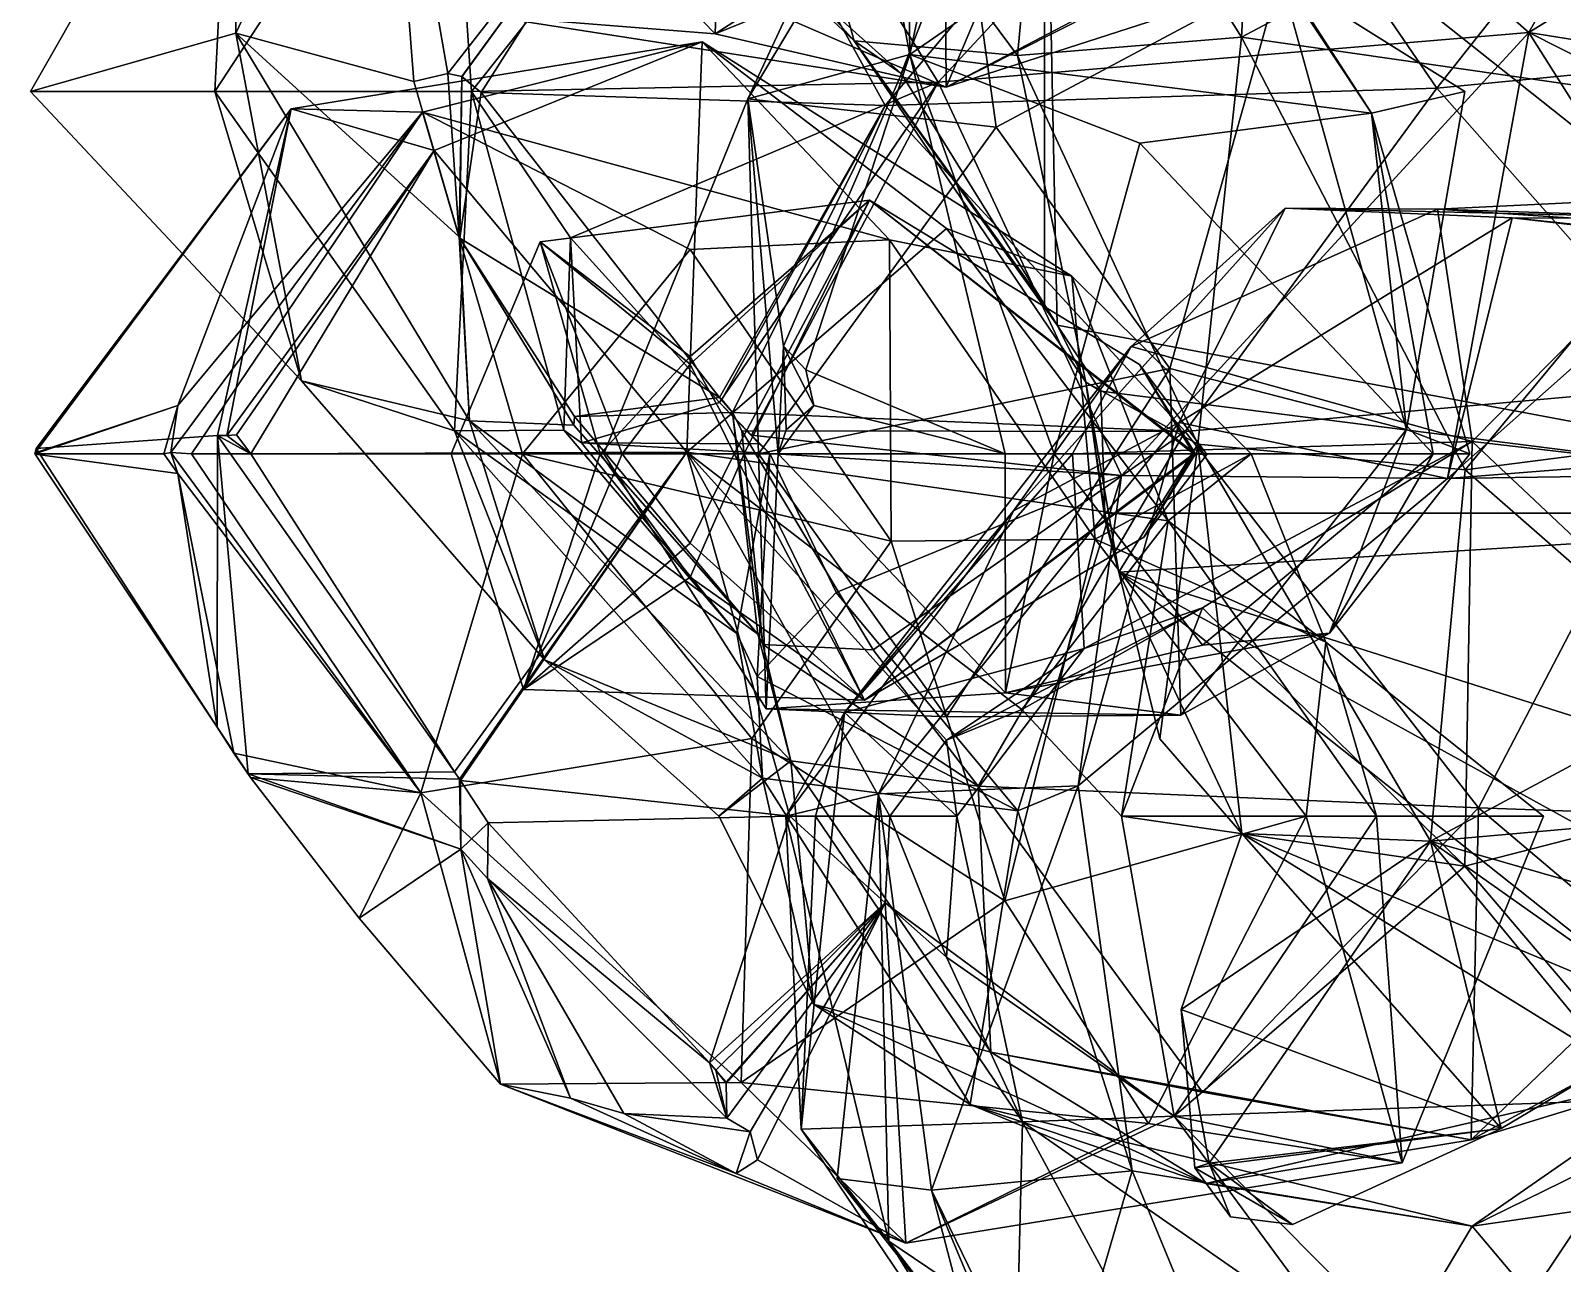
# Model space of a CAD drawing. Extents: x 290083 to 295691, y 4553739 to 4561622.
# Drawn here: x 293970.1 to 294045.5, y 4559312.6 to 4559373.2 of the extents above; entities that cross this region are included whole.
import ezdxf

# ---------------------------------------------------------------- set-up
doc = ezdxf.new("R2010")
doc.units = 0
doc.layers.add('Au_ppm_Pref_-_0_3', color=7, linetype='CONTINUOUS')

msp = doc.modelspace()

# ---------------------------------------------------------------- linework, layer by layer
at = {"layer": 'Au_ppm_Pref_-_0_3'}
for points in [[(294030.767, 4559392.107, 1909.685), (294020.178, 4559388.006, 1908.881), (294029.696, 4559372.859, 1908.319)], [(294040.375, 4559378.543, 1909.677), (294030.767, 4559392.107, 1909.685), (294029.696, 4559372.859, 1908.319)], [(294004.341, 4559389.994, 1887.211), (294003.796, 4559373.028, 1882.394), (293989.988, 4559387.261, 1882.922)], [(294010.635, 4559372.678, 1918.402), (293994.838, 4559390.3, 1918.402), (293999.42, 4559383.226, 1923.793)], [(293994.838, 4559390.3, 1918.402), (294010.635, 4559372.678, 1918.402), (294006.103, 4559388.885, 1913.048)], [(294015.176, 4559377.643, 1886.22), (294003.796, 4559373.028, 1882.394), (294004.341, 4559389.994, 1887.211)], [(294012.958, 4559371.079, 1921.561), (293999.42, 4559383.226, 1923.793), (294020, 4559389.131, 1923.13)], [(294015.17, 4559370.395, 1876.859), (294015.031, 4559389.171, 1872.375), (294002.577, 4559375.86, 1872.778)], [(294020, 4559359.713, 1919.834), (294012.958, 4559371.079, 1921.561), (294020, 4559389.131, 1923.13)], [(294015.031, 4559389.171, 1872.375), (294015.17, 4559370.395, 1876.859), (294027.775, 4559376.785, 1873.086)], [(294020, 4559389.131, 1923.13), (294020.626, 4559358.7, 1919.676), (294020, 4559359.713, 1919.834)], [(294070, 4559349.446, 1915.153), (294020.626, 4559358.7, 1919.676), (294020, 4559389.131, 1923.13)], [(294020, 4559389.131, 1923.13), (294070, 4559389.131, 1919.985), (294070, 4559349.446, 1915.153)], [(293980.234, 4559373.061, 1776.022), (293987.586, 4559388.643, 1774.933), (293980.089, 4559387.629, 1780.979)], [(293987.586, 4559388.643, 1774.933), (293980.234, 4559373.061, 1776.022), (293988.976, 4559370.688, 1771.307)], [(294002.751, 4559386.587, 1770.488), (293987.586, 4559388.643, 1774.933), (293990.663, 4559371.068, 1770.535)], [(293988.976, 4559370.688, 1771.307), (293990.663, 4559371.068, 1770.535), (293987.586, 4559388.643, 1774.933)], [(294006.103, 4559388.885, 1913.048), (294018.666, 4559371.957, 1913.003), (294020.178, 4559388.006, 1908.881)], [(294010.635, 4559372.678, 1918.402), (294018.666, 4559371.957, 1913.003), (294006.103, 4559388.885, 1913.048)], [(293980.234, 4559373.061, 1776.022), (293980.089, 4559387.629, 1780.979), (293970.137, 4559370.188, 1781.797)], [(293970.137, 4559370.188, 1781.797), (293980.089, 4559387.629, 1780.979), (293979.203, 4559370.188, 1787.368)], [(293979.203, 4559370.188, 1787.368), (293990.666, 4559387.727, 1787.604), (293991.816, 4559370.188, 1792.81)], [(293990.666, 4559387.727, 1787.604), (293979.203, 4559370.188, 1787.368), (293980.089, 4559387.629, 1780.979)], [(293990.666, 4559387.727, 1787.604), (294004.834, 4559386.629, 1792.153), (293991.816, 4559370.188, 1792.81)], [(294012.17, 4559369.505, 1768.624), (294027.464, 4559387.644, 1769.686), (294002.751, 4559386.587, 1770.488)], [(294013.371, 4559372.003, 1901.443), (294011.332, 4559382.569, 1894.645), (294013.18, 4559388.006, 1895.586)], [(294039.294, 4559370.36, 1770.097), (294027.464, 4559387.644, 1769.686), (294012.17, 4559369.505, 1768.624)], [(294016.767, 4559388.006, 1895.394), (294013.371, 4559372.003, 1901.443), (294013.18, 4559388.006, 1895.586)], [(294013.371, 4559372.003, 1901.443), (294016.767, 4559388.006, 1895.394), (294027.775, 4559381.963, 1898.57)], [(294018.666, 4559371.957, 1913.003), (294029.696, 4559372.859, 1908.319), (294020.178, 4559388.006, 1908.881)], [(294039.294, 4559370.36, 1770.097), (294050.259, 4559384.236, 1772.455), (294027.464, 4559387.644, 1769.686)], [(294003.796, 4559373.028, 1882.394), (293992.608, 4559373.908, 1876.827), (293989.988, 4559387.261, 1882.922)], [(294040.375, 4559378.543, 1909.677), (294055.279, 4559369.167, 1907.481), (294052.074, 4559386.809, 1910.793)], [(293991.338, 4559370.92, 1770.325), (294002.751, 4559386.587, 1770.488), (293990.663, 4559371.068, 1770.535)], [(293991.348, 4559370.917, 1770.322), (294002.751, 4559386.587, 1770.488), (293991.338, 4559370.92, 1770.325)], [(293992.293, 4559370.141, 1770.197), (294002.751, 4559386.587, 1770.488), (293991.348, 4559370.917, 1770.322)], [(293991.816, 4559370.188, 1792.81), (294004.834, 4559386.629, 1792.153), (294014.769, 4559370.641, 1793.952)], [(294012.17, 4559369.505, 1768.624), (294002.751, 4559386.587, 1770.488), (293992.293, 4559370.141, 1770.197)], [(294029.082, 4559386.039, 1792.985), (294014.769, 4559370.641, 1793.952), (294004.834, 4559386.629, 1792.153)], [(294005.405, 4559369.824, 1895.284), (294017.624, 4559368.431, 1890.445), (294015.176, 4559386.145, 1894.024)], [(294005.405, 4559369.824, 1895.284), (294015.176, 4559386.145, 1894.024), (294011.332, 4559382.569, 1894.645)], [(294029.082, 4559386.039, 1792.985), (294043.817, 4559373.083, 1795.028), (294014.769, 4559370.641, 1793.952)], [(294031.583, 4559375.887, 1892.786), (294015.176, 4559386.145, 1894.024), (294017.624, 4559368.431, 1890.445)], [(294029.082, 4559386.039, 1792.985), (294050.751, 4559385.48, 1791.786), (294043.817, 4559373.083, 1795.028)], [(294050.751, 4559385.48, 1791.786), (294054.799, 4559379.903, 1791.835), (294043.817, 4559373.083, 1795.028)], [(294015.176, 4559377.643, 1886.22), (294020.925, 4559384.018, 1884.147), (294003.796, 4559373.028, 1882.394)], [(294015.17, 4559370.395, 1876.859), (294003.796, 4559373.028, 1882.394), (294020.925, 4559384.018, 1884.147)], [(294015.17, 4559370.395, 1876.859), (294020.925, 4559384.018, 1884.147), (294027.775, 4559377.004, 1880.494)], [(294039.294, 4559370.36, 1770.097), (294059.397, 4559372.302, 1775.899), (294050.259, 4559384.236, 1772.455)], [(294010.635, 4559372.678, 1918.402), (293999.42, 4559383.226, 1923.793), (294012.958, 4559371.079, 1921.561)], [(294013.371, 4559372.003, 1901.443), (294005.405, 4559369.824, 1895.284), (294011.332, 4559382.569, 1894.645)], [(294013.371, 4559372.003, 1901.443), (294027.775, 4559381.963, 1898.57), (294036.089, 4559369.126, 1900.275)], [(294027.775, 4559381.963, 1898.57), (294031.583, 4559375.887, 1892.786), (294036.089, 4559369.126, 1900.275)], [(294043.817, 4559373.083, 1795.028), (294054.799, 4559379.903, 1791.835), (294058.913, 4559370.659, 1792.426)], [(294029.696, 4559372.859, 1908.319), (294055.279, 4559369.167, 1907.481), (294040.375, 4559378.543, 1909.677)], [(294015.17, 4559370.395, 1876.859), (294027.775, 4559377.004, 1880.494), (294035.564, 4559376.991, 1876.827)], [(294015.17, 4559370.395, 1876.859), (294035.564, 4559376.991, 1876.827), (294027.775, 4559376.785, 1873.086)], [(293992.608, 4559373.908, 1876.827), (294015.17, 4559370.395, 1876.859), (294002.577, 4559375.86, 1872.778)], [(294031.583, 4559375.887, 1892.786), (294017.624, 4559368.431, 1890.445), (294026.16, 4559356.57, 1890.867)], [(294037.805, 4559353.573, 1895.101), (294031.583, 4559375.887, 1892.786), (294026.16, 4559356.57, 1890.867)], [(294037.805, 4559353.573, 1895.101), (294040.68, 4559370.188, 1894.645), (294031.583, 4559375.887, 1892.786)], [(294031.583, 4559375.887, 1892.786), (294040.68, 4559370.188, 1894.645), (294036.089, 4559369.126, 1900.275)], [(294015.17, 4559370.395, 1876.859), (293992.608, 4559373.908, 1876.827), (294003.796, 4559373.028, 1882.394)], [(293980.234, 4559373.061, 1776.022), (293970.137, 4559370.188, 1781.797), (293983.454, 4559355.963, 1781.797)], [(293980.234, 4559373.061, 1776.022), (293991.217, 4559363.037, 1772.99), (293988.976, 4559370.688, 1771.307)], [(293991.723, 4559353.995, 1776.373), (293991.217, 4559363.037, 1772.99), (293980.234, 4559373.061, 1776.022)], [(293991.723, 4559353.995, 1776.373), (293980.234, 4559373.061, 1776.022), (293983.454, 4559355.963, 1781.797)], [(293982.953, 4559369.343, 1835.251), (293989.978, 4559367.282, 1830.281), (294003.161, 4559372.636, 1834.916)], [(293982.953, 4559369.343, 1835.251), (294003.161, 4559372.636, 1834.916), (293989.411, 4559369.176, 1841.144)], [(294003.161, 4559372.636, 1834.916), (294012.379, 4559362.893, 1840.078), (293989.411, 4559369.176, 1841.144)], [(293989.978, 4559367.282, 1830.281), (294002.411, 4559352.446, 1829.226), (294003.161, 4559372.636, 1834.916)], [(294015.176, 4559363.459, 1831.555), (294003.161, 4559372.636, 1834.916), (294002.411, 4559352.446, 1829.226)], [(294021.349, 4559361.099, 1835.251), (294012.379, 4559362.893, 1840.078), (294003.161, 4559372.636, 1834.916)], [(294015.176, 4559363.459, 1831.555), (294021.349, 4559361.099, 1835.251), (294003.161, 4559372.636, 1834.916)], [(294010.635, 4559372.678, 1918.402), (294012.958, 4559371.079, 1921.561), (294020, 4559359.713, 1919.834)], [(294010.635, 4559372.678, 1918.402), (294020, 4559359.713, 1919.834), (294020.626, 4559358.7, 1919.676)], [(294010.635, 4559372.678, 1918.402), (294020.626, 4559358.7, 1919.676), (294022.03, 4559355.898, 1918.402)], [(294018.666, 4559371.957, 1913.003), (294010.635, 4559372.678, 1918.402), (294022.03, 4559355.898, 1918.402)], [(294043.817, 4559373.083, 1795.028), (294023.786, 4559351.296, 1794.33), (294014.769, 4559370.641, 1793.952)], [(294018.666, 4559371.957, 1913.003), (294027.534, 4559352.845, 1911.923), (294029.696, 4559372.859, 1908.319)], [(294039.824, 4559351.155, 1799.313), (294023.786, 4559351.296, 1794.33), (294043.817, 4559373.083, 1795.028)], [(294040.696, 4559351.586, 1907.364), (294029.696, 4559372.859, 1908.319), (294027.534, 4559352.845, 1911.923)], [(294040.696, 4559351.586, 1907.364), (294055.279, 4559369.167, 1907.481), (294029.696, 4559372.859, 1908.319)], [(294043.817, 4559373.083, 1795.028), (294056.814, 4559352.503, 1793.596), (294039.824, 4559351.155, 1799.313)], [(294043.817, 4559373.083, 1795.028), (294058.913, 4559370.659, 1792.426), (294060.024, 4559364.902, 1792.479)], [(294043.817, 4559373.083, 1795.028), (294060.024, 4559364.902, 1792.479), (294056.814, 4559352.503, 1793.596)], [(294013.371, 4559372.003, 1901.443), (294007.166, 4559357.67, 1898.131), (294005.405, 4559369.824, 1895.284)], [(294013.371, 4559372.003, 1901.443), (294008.265, 4559356.5, 1899.154), (294007.166, 4559357.67, 1898.131)], [(294013.371, 4559372.003, 1901.443), (294018.07, 4559352.37, 1900.584), (294008.265, 4559356.5, 1899.154)], [(294013.371, 4559372.003, 1901.443), (294036.089, 4559369.126, 1900.275), (294024.693, 4559367.644, 1904.223)], [(294024.693, 4559367.644, 1904.223), (294020.472, 4559352.37, 1904.027), (294013.371, 4559372.003, 1901.443)], [(294020.472, 4559352.37, 1904.027), (294018.07, 4559352.37, 1900.584), (294013.371, 4559372.003, 1901.443)], [(294018.666, 4559371.957, 1913.003), (294022.03, 4559355.898, 1918.402), (294027.534, 4559352.845, 1911.923)], [(294052.203, 4559355.745, 1771.407), (294059.397, 4559372.302, 1775.899), (294039.294, 4559370.36, 1770.097)], [(293991.217, 4559363.037, 1772.99), (293990.663, 4559371.068, 1770.535), (293988.976, 4559370.688, 1771.307)], [(293991.217, 4559363.037, 1772.99), (293991.338, 4559370.92, 1770.325), (293990.663, 4559371.068, 1770.535)], [(293991.249, 4559362.978, 1772.997), (293991.338, 4559370.92, 1770.325), (293991.217, 4559363.037, 1772.99)], [(293992.293, 4559370.141, 1770.197), (293991.338, 4559370.92, 1770.325), (293991.249, 4559362.978, 1772.997)], [(293992.293, 4559370.141, 1770.197), (293991.348, 4559370.917, 1770.322), (293991.338, 4559370.92, 1770.325)], [(293983.454, 4559355.963, 1781.797), (293970.137, 4559370.188, 1781.797), (293979.203, 4559370.188, 1787.368)], [(293990.987, 4559353.505, 1787.371), (293979.203, 4559370.188, 1787.368), (293991.816, 4559370.188, 1792.81)], [(293990.987, 4559353.505, 1787.371), (293983.454, 4559355.963, 1781.797), (293979.203, 4559370.188, 1787.368)], [(293990.987, 4559353.505, 1787.371), (293991.816, 4559370.188, 1792.81), (293996.364, 4559353.527, 1789.89)], [(294014.769, 4559370.641, 1793.952), (293996.69, 4559362.997, 1792.909), (293991.816, 4559370.188, 1792.81)], [(293996.69, 4559362.997, 1792.909), (293996.364, 4559353.527, 1789.89), (293991.816, 4559370.188, 1792.81)], [(294014.769, 4559370.641, 1793.952), (294004.008, 4559354.898, 1793.112), (293996.69, 4559362.997, 1792.909)], [(294014.769, 4559370.641, 1793.952), (294005.587, 4559353.282, 1793.195), (294004.008, 4559354.898, 1793.112)], [(294023.786, 4559351.296, 1794.33), (294005.587, 4559353.282, 1793.195), (294014.769, 4559370.641, 1793.952)], [(294039.294, 4559370.36, 1770.097), (294012.17, 4559369.505, 1768.624), (294026.926, 4559353.462, 1770.053)], [(294052.203, 4559355.745, 1771.407), (294039.294, 4559370.36, 1770.097), (294026.926, 4559353.462, 1770.053)], [(294037.805, 4559353.573, 1895.101), (294036.089, 4559369.126, 1900.275), (294040.68, 4559370.188, 1894.645)], [(293992.293, 4559370.141, 1770.197), (293991.249, 4559362.978, 1772.997), (294004.017, 4559355.143, 1770.432)], [(294004.017, 4559355.143, 1770.432), (294012.17, 4559369.505, 1768.624), (293992.293, 4559370.141, 1770.197)], [(294006.905, 4559352.37, 1898.544), (293998.331, 4559352.37, 1894.645), (294005.405, 4559369.824, 1895.284)], [(294005.405, 4559369.824, 1895.284), (293998.331, 4559352.37, 1894.645), (294005.931, 4559352.37, 1890.286)], [(294004.129, 4559355.039, 1770.431), (294012.17, 4559369.505, 1768.624), (294004.017, 4559355.143, 1770.432)], [(294004.654, 4559354.398, 1770.49), (294012.17, 4559369.505, 1768.624), (294004.129, 4559355.039, 1770.431)], [(294004.654, 4559354.398, 1770.49), (294026.926, 4559353.462, 1770.053), (294012.17, 4559369.505, 1768.624)], [(294006.905, 4559352.37, 1898.544), (294005.405, 4559369.824, 1895.284), (294007.166, 4559357.67, 1898.131)], [(294005.405, 4559369.824, 1895.284), (294005.931, 4559352.37, 1890.286), (294017.624, 4559368.431, 1890.445)], [(293970.411, 4559352.628, 1835.251), (293982.953, 4559369.343, 1835.251), (293970.354, 4559352.415, 1835.35)], [(293970.354, 4559352.415, 1835.35), (293982.953, 4559369.343, 1835.251), (293977.379, 4559354.749, 1840.398)], [(293982.953, 4559369.343, 1835.251), (293970.411, 4559352.628, 1835.251), (293979.332, 4559353.272, 1830.861)], [(293978.046, 4559352.37, 1841.505), (293977.032, 4559352.435, 1841.287), (293989.411, 4559369.176, 1841.144)], [(293977.379, 4559354.749, 1840.398), (293989.411, 4559369.176, 1841.144), (293977.032, 4559352.435, 1841.287)], [(293977.379, 4559354.749, 1840.398), (293982.953, 4559369.343, 1835.251), (293989.411, 4559369.176, 1841.144)], [(293989.411, 4559369.176, 1841.144), (293994.328, 4559352.37, 1845.079), (293978.046, 4559352.37, 1841.505)], [(293982.953, 4559369.343, 1835.251), (293979.332, 4559353.272, 1830.861), (293979.787, 4559353.265, 1830.622)], [(293982.953, 4559369.343, 1835.251), (293979.787, 4559353.265, 1830.622), (293989.978, 4559367.282, 1830.281)], [(293989.411, 4559369.176, 1841.144), (294002.577, 4559362.426, 1844.543), (293994.328, 4559352.37, 1845.079)], [(293989.411, 4559369.176, 1841.144), (294012.379, 4559362.893, 1840.078), (294002.577, 4559362.426, 1844.543)], [(294039.123, 4559352.37, 1905.933), (294024.693, 4559367.644, 1904.223), (294036.089, 4559369.126, 1900.275)], [(294039.123, 4559352.37, 1905.933), (294036.089, 4559369.126, 1900.275), (294040.914, 4559352.37, 1900.584)], [(294037.805, 4559353.573, 1895.101), (294040.914, 4559352.37, 1900.584), (294036.089, 4559369.126, 1900.275)], [(294040.696, 4559351.586, 1907.364), (294067.115, 4559354.98, 1907.425), (294055.279, 4559369.167, 1907.481)], [(294017.624, 4559368.431, 1890.445), (294005.931, 4559352.37, 1890.286), (294026.16, 4559356.57, 1890.867)], [(293979.787, 4559353.265, 1830.622), (293980.26, 4559353.303, 1830.359), (293989.978, 4559367.282, 1830.281)], [(293980.26, 4559353.303, 1830.359), (293980.965, 4559352.374, 1830.297), (293989.978, 4559367.282, 1830.281)], [(294002.411, 4559352.446, 1829.226), (293989.978, 4559367.282, 1830.281), (293980.965, 4559352.374, 1830.297)], [(294039.123, 4559352.37, 1905.933), (294020.472, 4559352.37, 1904.027), (294024.693, 4559367.644, 1904.223)], [(294052.974, 4559365.05, 1821.66), (294041.039, 4559352.979, 1823.838), (294039.322, 4559364.404, 1816.947)], [(294039.322, 4559364.404, 1816.947), (294063.345, 4559362.804, 1816.023), (294052.974, 4559365.05, 1821.66)], [(294063.999, 4559350.312, 1823.118), (294041.039, 4559352.979, 1823.838), (294052.974, 4559365.05, 1821.66)], [(294002.577, 4559356.786, 1759.512), (293995.2, 4559362.802, 1758.04), (294011.397, 4559364.844, 1758.04)], [(294011.397, 4559364.844, 1758.04), (293995.2, 4559362.802, 1758.04), (294002.577, 4559357.163, 1756.443)], [(294004.739, 4559352.37, 1759.059), (294002.577, 4559356.786, 1759.512), (294011.397, 4559364.844, 1758.04)], [(294011.397, 4559364.844, 1758.04), (294002.577, 4559357.163, 1756.443), (294005.225, 4559352.37, 1756.792)], [(294027.42, 4559352.37, 1758.208), (294004.739, 4559352.37, 1759.059), (294011.397, 4559364.844, 1758.04)], [(294027.322, 4559352.37, 1757.826), (294011.397, 4559364.844, 1758.04), (294005.225, 4559352.37, 1756.792)], [(294027.42, 4559352.37, 1758.208), (294011.397, 4559364.844, 1758.04), (294024.668, 4559356.764, 1758.04)], [(294027.322, 4559352.37, 1757.826), (294024.668, 4559356.764, 1758.04), (294011.397, 4559364.844, 1758.04)], [(294018.479, 4559349.567, 1812.848), (294031.831, 4559364.452, 1811.494), (294024.268, 4559357.655, 1817.426)], [(294018.479, 4559349.567, 1812.848), (294026.629, 4559353.903, 1805.641), (294031.831, 4559364.452, 1811.494)], [(294039.322, 4559364.404, 1816.947), (294024.268, 4559357.655, 1817.426), (294031.831, 4559364.452, 1811.494)], [(294039.322, 4559364.404, 1816.947), (294041.039, 4559352.979, 1823.838), (294024.268, 4559357.655, 1817.426)], [(294031.831, 4559364.452, 1811.494), (294026.629, 4559353.903, 1805.641), (294042.992, 4559363.983, 1806.389)], [(294039.322, 4559364.404, 1816.947), (294031.831, 4559364.452, 1811.494), (294053.303, 4559363.944, 1811.28)], [(294031.831, 4559364.452, 1811.494), (294042.992, 4559363.983, 1806.389), (294053.303, 4559363.944, 1811.28)], [(294063.345, 4559362.804, 1816.023), (294039.322, 4559364.404, 1816.947), (294053.303, 4559363.944, 1811.28)], [(294026.078, 4559349.078, 1831.21), (294015.176, 4559363.459, 1831.555), (294002.411, 4559352.446, 1829.226)], [(294021.349, 4559361.099, 1835.251), (294015.176, 4559363.459, 1831.555), (294026.078, 4559349.078, 1831.21)], [(294039.824, 4559351.155, 1799.313), (294042.992, 4559363.983, 1806.389), (294026.629, 4559353.903, 1805.641)], [(294042.992, 4559363.983, 1806.389), (294039.824, 4559351.155, 1799.313), (294052.974, 4559362.825, 1802.07)], [(294053.303, 4559363.944, 1811.28), (294042.992, 4559363.983, 1806.389), (294062.546, 4559361.919, 1806.884)], [(294062.546, 4559361.919, 1806.884), (294042.992, 4559363.983, 1806.389), (294052.974, 4559362.825, 1802.07)], [(293990.817, 4559352.37, 1758.04), (293995.2, 4559362.802, 1758.04), (293999.231, 4559352.37, 1759.618)], [(293995.2, 4559362.802, 1758.04), (293990.817, 4559352.37, 1758.04), (293998.146, 4559352.37, 1755.951)], [(293991.723, 4559353.995, 1776.373), (293991.249, 4559362.978, 1772.997), (293991.217, 4559363.037, 1772.99)], [(293991.249, 4559362.978, 1772.997), (293996.849, 4559353.775, 1773.821), (293996.889, 4559354.208, 1773.626)], [(293991.723, 4559353.995, 1776.373), (293996.849, 4559353.775, 1773.821), (293991.249, 4559362.978, 1772.997)], [(293991.249, 4559362.978, 1772.997), (293996.889, 4559354.208, 1773.626), (294004.017, 4559355.143, 1770.432)], [(294002.577, 4559356.786, 1759.512), (293999.231, 4559352.37, 1759.618), (293995.2, 4559362.802, 1758.04)], [(293995.2, 4559362.802, 1758.04), (293998.146, 4559352.37, 1755.951), (294002.577, 4559357.163, 1756.443)], [(293996.69, 4559362.997, 1792.909), (293997.221, 4559352.907, 1790.014), (293996.364, 4559353.527, 1789.89)], [(294004.008, 4559354.898, 1793.112), (293997.221, 4559352.907, 1790.014), (293996.69, 4559362.997, 1792.909)], [(294012.458, 4559348.067, 1844.415), (294002.577, 4559362.426, 1844.543), (294012.379, 4559362.893, 1840.078)], [(294021.349, 4559361.099, 1835.251), (294022.499, 4559348.179, 1839.971), (294012.379, 4559362.893, 1840.078)], [(294022.499, 4559348.179, 1839.971), (294012.458, 4559348.067, 1844.415), (294012.379, 4559362.893, 1840.078)], [(294064.228, 4559351.524, 1799.453), (294052.974, 4559362.825, 1802.07), (294039.824, 4559351.155, 1799.313)], [(294012.458, 4559348.067, 1844.415), (293994.328, 4559352.37, 1845.079), (294002.577, 4559362.426, 1844.543)], [(294021.349, 4559361.099, 1835.251), (294030.172, 4559352.37, 1835.251), (294022.499, 4559348.179, 1839.971)], [(294030.172, 4559352.37, 1835.251), (294021.349, 4559361.099, 1835.251), (294026.078, 4559349.078, 1831.21)], [(294070, 4559349.446, 1915.153), (294022.765, 4559355.449, 1919.161), (294020.626, 4559358.7, 1919.676)], [(294022.765, 4559355.449, 1919.161), (294022.03, 4559355.898, 1918.402), (294020.626, 4559358.7, 1919.676)], [(294007.166, 4559357.67, 1898.131), (294007.294, 4559353.552, 1898.719), (294006.905, 4559352.37, 1898.544)], [(294007.166, 4559357.67, 1898.131), (294008.654, 4559354.745, 1899.071), (294007.294, 4559353.552, 1898.719)], [(294008.265, 4559356.5, 1899.154), (294008.654, 4559354.745, 1899.071), (294007.166, 4559357.67, 1898.131)], [(294018.479, 4559349.567, 1812.848), (294024.268, 4559357.655, 1817.426), (294010.165, 4559339.653, 1818.411)], [(294021.373, 4559352.37, 1820.451), (294010.165, 4559339.653, 1818.411), (294024.268, 4559357.655, 1817.426)], [(294024.268, 4559357.655, 1817.426), (294041.039, 4559352.979, 1823.838), (294021.373, 4559352.37, 1820.451)], [(294002.577, 4559357.163, 1756.443), (293998.146, 4559352.37, 1755.951), (294005.225, 4559352.37, 1756.792)], [(294004.739, 4559352.37, 1759.059), (293999.231, 4559352.37, 1759.618), (294002.577, 4559356.786, 1759.512)], [(294024.668, 4559356.764, 1758.04), (294027.976, 4559352.338, 1758.018), (294027.42, 4559352.37, 1758.208)], [(294024.668, 4559356.764, 1758.04), (294027.322, 4559352.37, 1757.826), (294027.976, 4559352.338, 1758.018)], [(293990.987, 4559353.505, 1787.371), (293995.409, 4559342.233, 1781.797), (293983.454, 4559355.963, 1781.797)], [(293983.454, 4559355.963, 1781.797), (293995.409, 4559342.233, 1781.797), (293991.723, 4559353.995, 1776.373)], [(294026.16, 4559356.57, 1890.867), (294005.931, 4559352.37, 1890.286), (294015.176, 4559339.432, 1890.332)], [(294008.265, 4559356.5, 1899.154), (294018.07, 4559352.37, 1900.584), (294008.654, 4559354.745, 1899.071)], [(294026.698, 4559339.518, 1895.792), (294026.16, 4559356.57, 1890.867), (294015.176, 4559339.432, 1890.332)], [(294022.979, 4559349.09, 1918.424), (294023.653, 4559346.547, 1918.024), (294022.03, 4559355.898, 1918.402)], [(294023.653, 4559346.547, 1918.024), (294027.534, 4559352.845, 1911.923), (294022.03, 4559355.898, 1918.402)], [(294022.974, 4559349.446, 1918.474), (294022.03, 4559355.898, 1918.402), (294022.765, 4559355.449, 1919.161)], [(294022.03, 4559355.898, 1918.402), (294022.974, 4559349.446, 1918.474), (294022.979, 4559349.09, 1918.424)], [(294037.805, 4559353.573, 1895.101), (294026.16, 4559356.57, 1890.867), (294026.698, 4559339.518, 1895.792)], [(294004.017, 4559355.143, 1770.432), (293996.889, 4559354.208, 1773.626), (294004.654, 4559354.398, 1770.49)], [(294004.017, 4559355.143, 1770.432), (294004.654, 4559354.398, 1770.49), (294004.129, 4559355.039, 1770.431)], [(294070, 4559349.446, 1915.153), (294022.974, 4559349.446, 1918.474), (294022.765, 4559355.449, 1919.161)], [(294041.349, 4559334.964, 1771.023), (294052.203, 4559355.745, 1771.407), (294026.926, 4559353.462, 1770.053)], [(294041.349, 4559334.964, 1771.023), (294057.397, 4559334.384, 1775.927), (294052.203, 4559355.745, 1771.407)], [(293970.35, 4559352.37, 1835.367), (293970.354, 4559352.415, 1835.35), (293977.379, 4559354.749, 1840.398)], [(293970.35, 4559352.37, 1835.367), (293977.379, 4559354.749, 1840.398), (293976.681, 4559352.37, 1840.862)], [(293977.379, 4559354.749, 1840.398), (293977.032, 4559352.435, 1841.287), (293976.681, 4559352.37, 1840.862)], [(294004.654, 4559354.398, 1770.49), (293996.889, 4559354.208, 1773.626), (294005.895, 4559343.496, 1774.519)], [(294005.96, 4559352.868, 1793.206), (293997.221, 4559352.907, 1790.014), (294004.008, 4559354.898, 1793.112)], [(294005.587, 4559353.282, 1793.195), (294005.96, 4559352.868, 1793.206), (294004.008, 4559354.898, 1793.112)], [(294005.111, 4559353.496, 1770.579), (294026.926, 4559353.462, 1770.053), (294004.654, 4559354.398, 1770.49)], [(294004.654, 4559354.398, 1770.49), (294006.153, 4559342.991, 1774.626), (294005.111, 4559353.496, 1770.579)], [(294004.654, 4559354.398, 1770.49), (294005.895, 4559343.496, 1774.519), (294006.153, 4559342.991, 1774.626)], [(294007.294, 4559353.552, 1898.719), (294008.654, 4559354.745, 1899.071), (294006.905, 4559352.37, 1898.544)], [(294008.654, 4559354.745, 1899.071), (294018.07, 4559352.37, 1900.584), (294006.905, 4559352.37, 1898.544)], [(294040.696, 4559351.586, 1907.364), (294052.974, 4559340.852, 1908.623), (294067.115, 4559354.98, 1907.425)], [(293996.849, 4559353.775, 1773.821), (293991.723, 4559353.995, 1776.373), (294005.895, 4559343.496, 1774.519)], [(294005.895, 4559343.496, 1774.519), (293991.723, 4559353.995, 1776.373), (294007.526, 4559337.276, 1776.941)], [(293995.409, 4559342.233, 1781.797), (294007.526, 4559337.276, 1776.941), (293991.723, 4559353.995, 1776.373)], [(294005.895, 4559343.496, 1774.519), (293996.889, 4559354.208, 1773.626), (293996.849, 4559353.775, 1773.821)], [(294018.479, 4559349.567, 1812.848), (294011.833, 4559335.643, 1805.652), (294026.629, 4559353.903, 1805.641)], [(294011.833, 4559335.643, 1805.652), (294021.656, 4559336.049, 1798.701), (294026.629, 4559353.903, 1805.641)], [(294039.824, 4559351.155, 1799.313), (294026.629, 4559353.903, 1805.641), (294021.656, 4559336.049, 1798.701)], [(293979.31, 4559338.932, 1835.687), (293979.332, 4559353.272, 1830.861), (293970.411, 4559352.628, 1835.251)], [(293979.31, 4559338.932, 1835.687), (293980.828, 4559336.634, 1835.654), (293979.332, 4559353.272, 1830.861)], [(293990.98, 4559336.735, 1830.237), (293980.965, 4559352.374, 1830.297), (293979.332, 4559353.272, 1830.861)], [(293979.332, 4559353.272, 1830.861), (293980.965, 4559352.374, 1830.297), (293979.787, 4559353.265, 1830.622)], [(293980.828, 4559336.634, 1835.654), (293990.98, 4559336.735, 1830.237), (293979.332, 4559353.272, 1830.861)], [(293979.787, 4559353.265, 1830.622), (293980.965, 4559352.374, 1830.297), (293980.26, 4559353.303, 1830.359)], [(293996.364, 4559353.527, 1789.89), (294004.872, 4559343.536, 1789.418), (293990.987, 4559353.505, 1787.371)], [(294004.872, 4559343.536, 1789.418), (294006.137, 4559336.425, 1786.847), (293990.987, 4559353.505, 1787.371)], [(293990.987, 4559353.505, 1787.371), (294006.137, 4559336.425, 1786.847), (293995.409, 4559342.233, 1781.797)], [(293997.221, 4559352.907, 1790.014), (294004.872, 4559343.536, 1789.418), (293996.364, 4559353.527, 1789.89)], [(294005.96, 4559352.868, 1793.206), (294006.492, 4559352.381, 1793.224), (293997.221, 4559352.907, 1790.014)], [(293997.221, 4559352.907, 1790.014), (294006.492, 4559352.381, 1793.224), (294004.872, 4559343.536, 1789.418)], [(294011.57, 4559342.734, 1770.946), (294026.926, 4559353.462, 1770.053), (294005.111, 4559353.496, 1770.579)], [(294006.153, 4559342.991, 1774.626), (294011.57, 4559342.734, 1770.946), (294005.111, 4559353.496, 1770.579)], [(294005.587, 4559353.282, 1793.195), (294006.492, 4559352.381, 1793.224), (294005.96, 4559352.868, 1793.206)], [(294023.786, 4559351.296, 1794.33), (294006.492, 4559352.381, 1793.224), (294005.587, 4559353.282, 1793.195)], [(294011.57, 4559342.734, 1770.946), (294016.739, 4559336.026, 1771.147), (294026.926, 4559353.462, 1770.053)], [(294041.349, 4559334.964, 1771.023), (294026.926, 4559353.462, 1770.053), (294016.739, 4559336.026, 1771.147)], [(294041.039, 4559352.979, 1823.838), (294021.944, 4559342.799, 1823.373), (294021.373, 4559352.37, 1820.451)], [(294021.944, 4559342.799, 1823.373), (294041.039, 4559352.979, 1823.838), (294027.775, 4559344.797, 1826.788)], [(294025.671, 4559338.356, 1916.931), (294027.534, 4559352.845, 1911.923), (294023.653, 4559346.547, 1918.024)], [(294029.709, 4559333.704, 1916.042), (294027.534, 4559352.845, 1911.923), (294025.671, 4559338.356, 1916.931)], [(294037.805, 4559353.573, 1895.101), (294026.698, 4559339.518, 1895.792), (294034.017, 4559343.544, 1900.584)], [(294038.984, 4559333.32, 1911.152), (294027.534, 4559352.845, 1911.923), (294029.709, 4559333.704, 1916.042)], [(294040.696, 4559351.586, 1907.364), (294027.534, 4559352.845, 1911.923), (294038.984, 4559333.32, 1911.152)], [(294027.775, 4559344.797, 1826.788), (294041.039, 4559352.979, 1823.838), (294040.68, 4559332.093, 1826.871)], [(294037.805, 4559353.573, 1895.101), (294034.017, 4559343.544, 1900.584), (294040.914, 4559352.37, 1900.584)], [(294040.68, 4559332.093, 1826.871), (294041.039, 4559352.979, 1823.838), (294058.377, 4559336.654, 1824.816)], [(294058.377, 4559336.654, 1824.816), (294041.039, 4559352.979, 1823.838), (294063.999, 4559350.312, 1823.118)], [(293970.35, 4559352.37, 1835.367), (293970.364, 4559352.35, 1835.367), (293970.354, 4559352.415, 1835.35)], [(293970.364, 4559352.35, 1835.367), (293970.35, 4559352.37, 1835.367), (293976.681, 4559352.37, 1840.862)], [(293970.364, 4559352.35, 1835.367), (293970.411, 4559352.628, 1835.251), (293970.354, 4559352.415, 1835.35)], [(293970.364, 4559352.35, 1835.367), (293979.31, 4559338.932, 1835.687), (293970.411, 4559352.628, 1835.251)], [(293976.681, 4559352.37, 1840.862), (293977.379, 4559351.402, 1840.868), (293970.364, 4559352.35, 1835.367)], [(293977.379, 4559351.402, 1840.868), (293979.31, 4559338.932, 1835.687), (293970.364, 4559352.35, 1835.367)], [(293977.032, 4559352.435, 1841.287), (293977.379, 4559351.402, 1840.868), (293976.681, 4559352.37, 1840.862)], [(293989.335, 4559335.698, 1841.178), (293977.032, 4559352.435, 1841.287), (293978.046, 4559352.37, 1841.505)], [(293989.335, 4559335.698, 1841.178), (293977.379, 4559351.402, 1840.868), (293977.032, 4559352.435, 1841.287)], [(293989.335, 4559335.698, 1841.178), (293978.046, 4559352.37, 1841.505), (293994.328, 4559352.37, 1845.079)], [(293990.98, 4559336.735, 1830.237), (294002.411, 4559352.446, 1829.226), (293980.965, 4559352.374, 1830.297)], [(293989.335, 4559335.698, 1841.178), (293994.328, 4559352.37, 1845.079), (294005.601, 4559338.37, 1844.432)], [(293994.379, 4559340.776, 1758.04), (293990.817, 4559352.37, 1758.04), (293999.231, 4559352.37, 1759.618)], [(293990.817, 4559352.37, 1758.04), (293994.379, 4559340.776, 1758.04), (293998.146, 4559352.37, 1755.951)], [(293991.226, 4559336.367, 1830.231), (294002.411, 4559352.446, 1829.226), (293990.98, 4559336.735, 1830.237)], [(293991.271, 4559336.303, 1830.229), (294002.411, 4559352.446, 1829.226), (293991.226, 4559336.367, 1830.231)], [(294007.482, 4559334.552, 1829.312), (294002.411, 4559352.446, 1829.226), (293991.271, 4559336.303, 1830.229)], [(294012.458, 4559348.067, 1844.415), (294005.601, 4559338.37, 1844.432), (293994.328, 4559352.37, 1845.079)], [(293994.379, 4559340.776, 1758.04), (293999.231, 4559352.37, 1759.618), (294002.577, 4559347.968, 1759.507)], [(293994.379, 4559340.776, 1758.04), (294002.577, 4559346.296, 1756.016), (293998.146, 4559352.37, 1755.951)], [(294005.225, 4559352.37, 1756.792), (293998.146, 4559352.37, 1755.951), (294002.577, 4559346.296, 1756.016)], [(294006.905, 4559352.37, 1898.544), (294006.305, 4559339.825, 1894.645), (293998.331, 4559352.37, 1894.645)], [(293998.331, 4559352.37, 1894.645), (294006.305, 4559339.825, 1894.645), (294005.931, 4559352.37, 1890.286)], [(294004.739, 4559352.37, 1759.059), (294002.577, 4559347.968, 1759.507), (293999.231, 4559352.37, 1759.618)], [(294026.078, 4559349.078, 1831.21), (294002.411, 4559352.446, 1829.226), (294018.886, 4559339.799, 1829.312)], [(294012.387, 4559334.552, 1827.997), (294015.176, 4559338.294, 1828.065), (294002.411, 4559352.446, 1829.226)], [(294012.387, 4559334.552, 1827.997), (294002.411, 4559352.446, 1829.226), (294007.482, 4559334.552, 1829.312)], [(294018.886, 4559339.799, 1829.312), (294002.411, 4559352.446, 1829.226), (294015.176, 4559338.294, 1828.065)], [(294004.739, 4559352.37, 1759.059), (294011.149, 4559340.247, 1758.04), (294002.577, 4559347.968, 1759.507)], [(294011.149, 4559340.247, 1758.04), (294005.225, 4559352.37, 1756.792), (294002.577, 4559346.296, 1756.016)], [(294027.42, 4559352.37, 1758.208), (294011.149, 4559340.247, 1758.04), (294004.739, 4559352.37, 1759.059)], [(294004.872, 4559343.536, 1789.418), (294006.492, 4559352.381, 1793.224), (294005.874, 4559341.413, 1789.015)], [(294027.322, 4559352.37, 1757.826), (294005.225, 4559352.37, 1756.792), (294011.149, 4559340.247, 1758.04)], [(294006.492, 4559352.381, 1793.224), (294009.757, 4559345.544, 1793.201), (294005.874, 4559341.413, 1789.015)], [(294006.305, 4559339.825, 1894.645), (294015.176, 4559339.432, 1890.332), (294005.931, 4559352.37, 1890.286)], [(294006.905, 4559352.37, 1898.544), (294018.08, 4559340.609, 1899.934), (294006.305, 4559339.825, 1894.645)], [(294023.786, 4559351.296, 1794.33), (294009.757, 4559345.544, 1793.201), (294006.492, 4559352.381, 1793.224)], [(294006.905, 4559352.37, 1898.544), (294018.07, 4559352.37, 1900.584), (294018.08, 4559340.609, 1899.934)], [(294021.944, 4559342.799, 1823.373), (294010.165, 4559339.653, 1818.411), (294021.373, 4559352.37, 1820.451)], [(294027.42, 4559352.37, 1758.208), (294024.879, 4559348.274, 1758.04), (294011.149, 4559340.247, 1758.04)], [(294027.322, 4559352.37, 1757.826), (294011.149, 4559340.247, 1758.04), (294024.879, 4559348.274, 1758.04)], [(294018.08, 4559340.609, 1899.934), (294018.07, 4559352.37, 1900.584), (294020.472, 4559352.37, 1904.027)], [(294027.775, 4559342.952, 1903.723), (294018.08, 4559340.609, 1899.934), (294020.472, 4559352.37, 1904.027)], [(294039.123, 4559352.37, 1905.933), (294027.775, 4559342.952, 1903.723), (294020.472, 4559352.37, 1904.027)], [(294022.499, 4559348.179, 1839.971), (294030.172, 4559352.37, 1835.251), (294033.83, 4559343.114, 1835.251)], [(294024.879, 4559348.274, 1758.04), (294027.42, 4559352.37, 1758.208), (294027.976, 4559352.338, 1758.018)], [(294024.879, 4559348.274, 1758.04), (294027.976, 4559352.338, 1758.018), (294027.322, 4559352.37, 1757.826)], [(294033.83, 4559343.114, 1835.251), (294030.172, 4559352.37, 1835.251), (294026.078, 4559349.078, 1831.21)], [(294039.123, 4559352.37, 1905.933), (294034.017, 4559343.544, 1900.584), (294027.775, 4559342.952, 1903.723)], [(294039.123, 4559352.37, 1905.933), (294040.914, 4559352.37, 1900.584), (294034.017, 4559343.544, 1900.584)], [(294064.228, 4559351.524, 1799.453), (294039.824, 4559351.155, 1799.313), (294056.814, 4559352.503, 1793.596)], [(293977.379, 4559351.402, 1840.868), (293980.123, 4559337.656, 1835.685), (293979.31, 4559338.932, 1835.687)], [(293977.379, 4559351.402, 1840.868), (293989.335, 4559335.698, 1841.178), (293980.123, 4559337.656, 1835.685)], [(294040.696, 4559351.586, 1907.364), (294038.984, 4559333.32, 1911.152), (294052.974, 4559340.852, 1908.623)], [(294023.786, 4559351.296, 1794.33), (294018.69, 4559334.813, 1793.417), (294009.757, 4559345.544, 1793.201)], [(294023.786, 4559351.296, 1794.33), (294021.656, 4559336.049, 1798.701), (294018.69, 4559334.813, 1793.417)], [(294039.824, 4559351.155, 1799.313), (294021.656, 4559336.049, 1798.701), (294023.786, 4559351.296, 1794.33)], [(294018.479, 4559349.567, 1812.848), (294010.165, 4559339.653, 1818.411), (294007.278, 4559334.552, 1812.799)], [(294018.479, 4559349.567, 1812.848), (294007.278, 4559334.552, 1812.799), (294011.833, 4559335.643, 1805.652)], [(294023.78, 4559334.552, 1829.312), (294026.078, 4559349.078, 1831.21), (294018.886, 4559339.799, 1829.312)], [(294022.979, 4559349.09, 1918.424), (294022.974, 4559349.446, 1918.474), (294023.653, 4559346.547, 1918.024)], [(294022.974, 4559349.446, 1918.474), (294070, 4559349.446, 1915.153), (294023.653, 4559346.547, 1918.024)], [(294023.653, 4559346.547, 1918.024), (294070, 4559349.446, 1915.153), (294063.667, 4559333.858, 1913.442)], [(294023.78, 4559334.552, 1829.312), (294036.336, 4559334.552, 1831.216), (294026.078, 4559349.078, 1831.21)], [(294036.336, 4559334.552, 1831.216), (294033.83, 4559343.114, 1835.251), (294026.078, 4559349.078, 1831.21)], [(294011.149, 4559340.247, 1758.04), (293994.379, 4559340.776, 1758.04), (294002.577, 4559347.968, 1759.507)], [(294018.053, 4559330.393, 1843.933), (294005.601, 4559338.37, 1844.432), (294012.458, 4559348.067, 1844.415)], [(294018.053, 4559330.393, 1843.933), (294012.458, 4559348.067, 1844.415), (294022.499, 4559348.179, 1839.971)], [(294018.053, 4559330.393, 1843.933), (294022.499, 4559348.179, 1839.971), (294032.862, 4559334.552, 1840.025)], [(294032.862, 4559334.552, 1840.025), (294022.499, 4559348.179, 1839.971), (294033.83, 4559343.114, 1835.251)], [(293994.379, 4559340.776, 1758.04), (294011.149, 4559340.247, 1758.04), (294002.577, 4559346.296, 1756.016)], [(294025.671, 4559338.356, 1916.931), (294023.653, 4559346.547, 1918.024), (294029.709, 4559333.704, 1916.042)], [(294029.709, 4559333.704, 1916.042), (294023.653, 4559346.547, 1918.024), (294051.123, 4559324.744, 1913.065)], [(294051.123, 4559324.744, 1913.065), (294023.653, 4559346.547, 1918.024), (294057.156, 4559328.105, 1913.105)], [(294057.156, 4559328.105, 1913.105), (294023.653, 4559346.547, 1918.024), (294063.667, 4559333.858, 1913.442)], [(294005.874, 4559341.413, 1789.015), (294009.757, 4559345.544, 1793.201), (294018.69, 4559334.813, 1793.417)], [(294027.775, 4559344.797, 1826.788), (294018.886, 4559339.799, 1829.312), (294015.176, 4559338.294, 1828.065)], [(294027.775, 4559344.797, 1826.788), (294015.176, 4559338.294, 1828.065), (294021.944, 4559342.799, 1823.373)], [(294027.775, 4559344.797, 1826.788), (294023.78, 4559334.552, 1829.312), (294018.886, 4559339.799, 1829.312)], [(294027.775, 4559344.797, 1826.788), (294040.68, 4559332.093, 1826.871), (294023.78, 4559334.552, 1829.312)], [(294005.874, 4559341.413, 1789.015), (294006.137, 4559336.425, 1786.847), (294004.872, 4559343.536, 1789.418)], [(294005.895, 4559343.496, 1774.519), (294007.526, 4559337.276, 1776.941), (294006.153, 4559342.991, 1774.626)], [(294027.775, 4559342.952, 1903.723), (294034.017, 4559343.544, 1900.584), (294018.08, 4559340.609, 1899.934)], [(294018.08, 4559340.609, 1899.934), (294034.017, 4559343.544, 1900.584), (294026.698, 4559339.518, 1895.792)], [(294032.862, 4559334.552, 1840.025), (294033.83, 4559343.114, 1835.251), (294044.545, 4559334.552, 1835.251)], [(294036.336, 4559334.552, 1831.216), (294044.545, 4559334.552, 1835.251), (294033.83, 4559343.114, 1835.251)], [(294007.526, 4559337.276, 1776.941), (294016.739, 4559336.026, 1771.147), (294006.153, 4559342.991, 1774.626)], [(294011.57, 4559342.734, 1770.946), (294006.153, 4559342.991, 1774.626), (294016.739, 4559336.026, 1771.147)], [(294015.692, 4559334.552, 1823.373), (294010.165, 4559339.653, 1818.411), (294021.944, 4559342.799, 1823.373)], [(294015.692, 4559334.552, 1823.373), (294021.944, 4559342.799, 1823.373), (294015.176, 4559338.294, 1828.065)], [(294006.137, 4559336.425, 1786.847), (294003.99, 4559334.552, 1781.797), (293995.409, 4559342.233, 1781.797)], [(294007.526, 4559337.276, 1776.941), (293995.409, 4559342.233, 1781.797), (294003.99, 4559334.552, 1781.797)], [(294018.69, 4559334.813, 1793.417), (294006.137, 4559336.425, 1786.847), (294005.874, 4559341.413, 1789.015)], [(294052.974, 4559340.852, 1908.623), (294038.984, 4559333.32, 1911.152), (294063.865, 4559335.531, 1912.707)], [(294018.08, 4559340.609, 1899.934), (294026.698, 4559339.518, 1895.792), (294006.305, 4559339.825, 1894.645)], [(294006.305, 4559339.825, 1894.645), (294026.698, 4559339.518, 1895.792), (294015.176, 4559339.432, 1890.332)], [(294008.029, 4559319.16, 1816.447), (294007.278, 4559334.552, 1812.799), (294010.165, 4559339.653, 1818.411)], [(294008.742, 4559334.552, 1820.467), (294008.029, 4559319.16, 1816.447), (294010.165, 4559339.653, 1818.411)], [(294015.692, 4559334.552, 1823.373), (294008.742, 4559334.552, 1820.467), (294010.165, 4559339.653, 1818.411)], [(293980.123, 4559337.656, 1835.685), (293980.828, 4559336.634, 1835.654), (293979.31, 4559338.932, 1835.687)], [(294005.087, 4559321.457, 1840.8), (293989.335, 4559335.698, 1841.178), (294005.601, 4559338.37, 1844.432)], [(294005.087, 4559321.457, 1840.8), (294005.601, 4559338.37, 1844.432), (294018.053, 4559330.393, 1843.933)], [(294015.692, 4559334.552, 1823.373), (294015.176, 4559338.294, 1828.065), (294012.387, 4559334.552, 1827.997)], [(293980.957, 4559336.451, 1835.65), (293980.828, 4559336.634, 1835.654), (293980.123, 4559337.656, 1835.685)], [(293980.957, 4559336.451, 1835.65), (293980.123, 4559337.656, 1835.685), (293989.335, 4559335.698, 1841.178)], [(294003.99, 4559334.552, 1781.797), (294008.639, 4559325.306, 1781.797), (294007.526, 4559337.276, 1776.941)], [(294008.639, 4559325.306, 1781.797), (294017.368, 4559322.938, 1776.893), (294007.526, 4559337.276, 1776.941)], [(294007.526, 4559337.276, 1776.941), (294017.368, 4559322.938, 1776.893), (294016.739, 4559336.026, 1771.147)], [(293991.226, 4559336.367, 1830.231), (293990.98, 4559336.735, 1830.237), (293980.828, 4559336.634, 1835.654)], [(293991.294, 4559332.919, 1831.407), (293980.828, 4559336.634, 1835.654), (293980.957, 4559336.451, 1835.65)], [(293991.226, 4559336.367, 1830.231), (293980.828, 4559336.634, 1835.654), (293991.294, 4559332.919, 1831.407)], [(293986.295, 4559329.532, 1835.251), (293980.957, 4559336.451, 1835.65), (293989.335, 4559335.698, 1841.178)], [(293991.294, 4559332.919, 1831.407), (293980.957, 4559336.451, 1835.65), (293986.295, 4559329.532, 1835.251)], [(293991.294, 4559332.919, 1831.407), (293991.271, 4559336.303, 1830.229), (293991.226, 4559336.367, 1830.231)], [(294007.482, 4559334.552, 1829.312), (293991.271, 4559336.303, 1830.229), (293992.641, 4559334.23, 1830.231)], [(293991.294, 4559332.919, 1831.407), (293992.641, 4559334.23, 1830.231), (293991.271, 4559336.303, 1830.229)], [(294006.137, 4559336.425, 1786.847), (294008.639, 4559325.306, 1781.797), (294003.99, 4559334.552, 1781.797)], [(294018.69, 4559334.813, 1793.417), (294016.347, 4559320.37, 1787.077), (294006.137, 4559336.425, 1786.847)], [(294016.347, 4559320.37, 1787.077), (294008.639, 4559325.306, 1781.797), (294006.137, 4559336.425, 1786.847)], [(294058.377, 4559336.654, 1824.816), (294050.41, 4559320.642, 1826.8), (294040.68, 4559332.093, 1826.871)], [(293986.295, 4559329.532, 1835.251), (293989.335, 4559335.698, 1841.178), (293993.253, 4559321.366, 1835.251)], [(293989.335, 4559335.698, 1841.178), (294005.087, 4559321.457, 1840.8), (293993.253, 4559321.366, 1835.251)], [(294012.339, 4559313.645, 1811.047), (294011.833, 4559335.643, 1805.652), (294007.278, 4559334.552, 1812.799)], [(294012.339, 4559313.645, 1811.047), (294009.8, 4559316.734, 1805.555), (294011.833, 4559335.643, 1805.652)], [(294009.8, 4559316.734, 1805.555), (294014.44, 4559316.151, 1799.383), (294011.833, 4559335.643, 1805.652)], [(294014.44, 4559316.151, 1799.383), (294021.656, 4559336.049, 1798.701), (294011.833, 4559335.643, 1805.652)], [(294024.311, 4559317.112, 1792.947), (294021.656, 4559336.049, 1798.701), (294014.44, 4559316.151, 1799.383)], [(294041.349, 4559334.964, 1771.023), (294016.739, 4559336.026, 1771.147), (294027.775, 4559320.981, 1771.335)], [(294017.368, 4559322.938, 1776.893), (294027.775, 4559320.981, 1771.335), (294016.739, 4559336.026, 1771.147)], [(294018.69, 4559334.813, 1793.417), (294021.656, 4559336.049, 1798.701), (294024.311, 4559317.112, 1792.947)], [(294057.156, 4559328.105, 1913.105), (294063.865, 4559335.531, 1912.707), (294038.984, 4559333.32, 1911.152)], [(294018.69, 4559334.813, 1793.417), (294024.311, 4559317.112, 1792.947), (294016.347, 4559320.37, 1787.077)], [(294041.349, 4559334.964, 1771.023), (294027.775, 4559320.981, 1771.335), (294040.991, 4559318.638, 1775.941)], [(294041.349, 4559334.964, 1771.023), (294040.991, 4559318.638, 1775.941), (294052.974, 4559325.117, 1772.713)], [(294041.349, 4559334.964, 1771.023), (294052.974, 4559325.117, 1772.713), (294057.397, 4559334.384, 1775.927)], [(293992.604, 4559331.487, 1831.215), (293992.641, 4559334.23, 1830.231), (293991.294, 4559332.919, 1831.407)], [(294003.529, 4559322.422, 1830.055), (293992.641, 4559334.23, 1830.231), (293992.604, 4559331.487, 1831.215)], [(293992.641, 4559334.23, 1830.231), (294003.529, 4559322.422, 1830.055), (294007.482, 4559334.552, 1829.312)], [(294012.163, 4559330.29, 1829.312), (294007.482, 4559334.552, 1829.312), (294003.529, 4559322.422, 1830.055)], [(294008.029, 4559319.16, 1816.447), (294012.339, 4559313.645, 1811.047), (294007.278, 4559334.552, 1812.799)], [(294012.387, 4559334.552, 1827.997), (294007.482, 4559334.552, 1829.312), (294012.163, 4559330.29, 1829.312)], [(294008.742, 4559334.552, 1820.467), (294018.916, 4559319.521, 1822.734), (294008.029, 4559319.16, 1816.447)], [(294008.742, 4559334.552, 1820.467), (294015.692, 4559334.552, 1823.373), (294018.916, 4559319.521, 1822.734)], [(294012.387, 4559334.552, 1827.997), (294012.163, 4559330.29, 1829.312), (294015.176, 4559327.618, 1827.001)], [(294015.692, 4559334.552, 1823.373), (294012.387, 4559334.552, 1827.997), (294015.176, 4559327.618, 1827.001)], [(294015.692, 4559334.552, 1823.373), (294015.176, 4559327.618, 1827.001), (294018.916, 4559319.521, 1822.734)], [(294018.053, 4559330.393, 1843.933), (294032.862, 4559334.552, 1840.025), (294025.117, 4559319.438, 1839.949)], [(294023.78, 4559334.552, 1829.312), (294040.68, 4559332.093, 1826.871), (294026.37, 4559319.795, 1829.375)], [(294036.336, 4559334.552, 1831.216), (294023.78, 4559334.552, 1829.312), (294026.37, 4559319.795, 1829.375)], [(294025.117, 4559319.438, 1839.949), (294032.862, 4559334.552, 1840.025), (294037.592, 4559317.495, 1835.251)], [(294036.336, 4559334.552, 1831.216), (294026.37, 4559319.795, 1829.375), (294037.592, 4559317.495, 1835.251)], [(294032.862, 4559334.552, 1840.025), (294044.545, 4559334.552, 1835.251), (294037.592, 4559317.495, 1835.251)], [(294036.336, 4559334.552, 1831.216), (294037.592, 4559317.495, 1835.251), (294044.545, 4559334.552, 1835.251)], [(294052.03, 4559322.031, 1783.118), (294057.397, 4559334.384, 1775.927), (294040.991, 4559318.638, 1775.941)], [(294040.991, 4559318.638, 1775.941), (294057.397, 4559334.384, 1775.927), (294052.974, 4559325.117, 1772.713)], [(294026.719, 4559325.039, 1915.361), (294029.709, 4559333.704, 1916.042), (294042.46, 4559319.183, 1913.254)], [(294038.984, 4559333.32, 1911.152), (294029.709, 4559333.704, 1916.042), (294026.719, 4559325.039, 1915.361)], [(294038.984, 4559333.32, 1911.152), (294026.719, 4559325.039, 1915.361), (294028.101, 4559317.493, 1912.71)], [(294038.984, 4559333.32, 1911.152), (294028.101, 4559317.493, 1912.71), (294042.46, 4559319.183, 1913.254)], [(294029.709, 4559333.704, 1916.042), (294047.927, 4559322.441, 1913.107), (294042.46, 4559319.183, 1913.254)], [(294029.709, 4559333.704, 1916.042), (294051.123, 4559324.744, 1913.065), (294047.927, 4559322.441, 1913.107)], [(294038.984, 4559333.32, 1911.152), (294042.46, 4559319.183, 1913.254), (294047.927, 4559322.441, 1913.107)], [(294038.984, 4559333.32, 1911.152), (294047.927, 4559322.441, 1913.107), (294051.123, 4559324.744, 1913.065)], [(294051.123, 4559324.744, 1913.065), (294057.156, 4559328.105, 1913.105), (294038.984, 4559333.32, 1911.152)], [(293991.294, 4559332.919, 1831.407), (293986.295, 4559329.532, 1835.251), (293993.253, 4559321.366, 1835.251)], [(293992.604, 4559331.487, 1831.215), (293991.294, 4559332.919, 1831.407), (293996.682, 4559320.68, 1833.406)], [(293996.682, 4559320.68, 1833.406), (293991.294, 4559332.919, 1831.407), (293993.253, 4559321.366, 1835.251)], [(294050.41, 4559320.642, 1826.8), (294026.37, 4559319.795, 1829.375), (294040.68, 4559332.093, 1826.871)], [(293996.682, 4559320.68, 1833.406), (293999.309, 4559319.931, 1832.622), (293992.604, 4559331.487, 1831.215)], [(294004.374, 4559319.704, 1830.678), (294003.529, 4559322.422, 1830.055), (293992.604, 4559331.487, 1831.215)], [(294004.374, 4559319.704, 1830.678), (293992.604, 4559331.487, 1831.215), (293999.309, 4559319.931, 1832.622)], [(294012.163, 4559330.29, 1829.312), (294003.529, 4559322.422, 1830.055), (294003.834, 4559322.066, 1830.059)], [(294012.163, 4559330.29, 1829.312), (294003.834, 4559322.066, 1830.059), (294004.336, 4559321.481, 1830.065)], [(294004.338, 4559321.423, 1830.085), (294012.163, 4559330.29, 1829.312), (294004.336, 4559321.481, 1830.065)], [(294004.374, 4559319.704, 1830.678), (294012.163, 4559330.29, 1829.312), (294004.338, 4559321.423, 1830.085)], [(294005.525, 4559319.027, 1831.236), (294012.163, 4559330.29, 1829.312), (294004.374, 4559319.704, 1830.678)], [(294025.117, 4559319.438, 1839.949), (294005.087, 4559321.457, 1840.8), (294018.053, 4559330.393, 1843.933)], [(294005.893, 4559317.641, 1831.811), (294012.163, 4559330.29, 1829.312), (294005.525, 4559319.027, 1831.236)], [(294005.893, 4559317.641, 1831.811), (294013.177, 4559313.554, 1835.274), (294012.163, 4559330.29, 1829.312)], [(294015.176, 4559327.618, 1827.001), (294012.163, 4559330.29, 1829.312), (294026.37, 4559319.795, 1829.375)], [(294026.37, 4559319.795, 1829.375), (294012.163, 4559330.29, 1829.312), (294013.177, 4559313.554, 1835.274)], [(294018.916, 4559319.521, 1822.734), (294015.176, 4559327.618, 1827.001), (294026.37, 4559319.795, 1829.375)], [(294016.347, 4559320.37, 1787.077), (294027.935, 4559316.479, 1781.747), (294008.639, 4559325.306, 1781.797)], [(294008.639, 4559325.306, 1781.797), (294027.935, 4559316.479, 1781.747), (294017.368, 4559322.938, 1776.893)], [(294027.391, 4559317.262, 1914.439), (294026.719, 4559325.039, 1915.361), (294042.46, 4559319.183, 1913.254)], [(294028.101, 4559317.493, 1912.71), (294026.719, 4559325.039, 1915.361), (294027.391, 4559317.262, 1914.439)], [(294057.269, 4559316.734, 1791.651), (294060.483, 4559323.933, 1787.737), (294041.036, 4559314.38, 1787.371)], [(294060.483, 4559323.933, 1787.737), (294052.03, 4559322.031, 1783.118), (294041.036, 4559314.38, 1787.371)], [(294017.368, 4559322.938, 1776.893), (294027.935, 4559316.479, 1781.747), (294040.991, 4559318.638, 1775.941)], [(294040.991, 4559318.638, 1775.941), (294027.775, 4559320.981, 1771.335), (294017.368, 4559322.938, 1776.893)], [(294003.834, 4559322.066, 1830.059), (294003.529, 4559322.422, 1830.055), (294004.374, 4559319.704, 1830.678)], [(294003.834, 4559322.066, 1830.059), (294004.374, 4559319.704, 1830.678), (294004.338, 4559321.423, 1830.085)], [(294004.338, 4559321.423, 1830.085), (294004.336, 4559321.481, 1830.065), (294003.834, 4559322.066, 1830.059)], [(294041.036, 4559314.38, 1787.371), (294052.03, 4559322.031, 1783.118), (294027.935, 4559316.479, 1781.747)], [(294052.03, 4559322.031, 1783.118), (294040.991, 4559318.638, 1775.941), (294027.935, 4559316.479, 1781.747)], [(294005.087, 4559321.457, 1840.8), (294013.177, 4559313.554, 1835.274), (293993.253, 4559321.366, 1835.251)], [(293993.253, 4559321.366, 1835.251), (294004.841, 4559316.982, 1834.817), (293996.682, 4559320.68, 1833.406)], [(293993.253, 4559321.366, 1835.251), (294013.177, 4559313.554, 1835.274), (294004.841, 4559316.982, 1834.817)], [(294013.177, 4559313.554, 1835.274), (294005.087, 4559321.457, 1840.8), (294025.117, 4559319.438, 1839.949)], [(293996.682, 4559320.68, 1833.406), (294004.841, 4559316.982, 1834.817), (293999.309, 4559319.931, 1832.622)], [(294050.41, 4559320.642, 1826.8), (294040.375, 4559305.668, 1827.061), (294026.37, 4559319.795, 1829.375)], [(294050.41, 4559320.642, 1826.8), (294050.709, 4559302.58, 1823.219), (294040.375, 4559305.668, 1827.061)], [(294004.841, 4559316.982, 1834.817), (294005.525, 4559319.027, 1831.236), (293999.309, 4559319.931, 1832.622)], [(293999.309, 4559319.931, 1832.622), (294005.525, 4559319.027, 1831.236), (294004.374, 4559319.704, 1830.678)], [(294026.37, 4559319.795, 1829.375), (294013.177, 4559313.554, 1835.274), (294037.592, 4559317.495, 1835.251)], [(294041.036, 4559314.38, 1787.371), (294016.347, 4559320.37, 1787.077), (294024.311, 4559317.112, 1792.947)], [(294041.036, 4559314.38, 1787.371), (294027.935, 4559316.479, 1781.747), (294016.347, 4559320.37, 1787.077)], [(294034.625, 4559308.602, 1823.373), (294018.916, 4559319.521, 1822.734), (294026.37, 4559319.795, 1829.375)], [(294040.375, 4559305.668, 1827.061), (294034.625, 4559308.602, 1823.373), (294026.37, 4559319.795, 1829.375)], [(294004.841, 4559316.982, 1834.817), (294005.893, 4559317.641, 1831.811), (294005.525, 4559319.027, 1831.236)], [(294018.525, 4559303.651, 1817.433), (294008.029, 4559319.16, 1816.447), (294018.916, 4559319.521, 1822.734)], [(294008.029, 4559319.16, 1816.447), (294018.525, 4559303.651, 1817.433), (294012.339, 4559313.645, 1811.047)], [(294025.117, 4559319.438, 1839.949), (294037.592, 4559317.495, 1835.251), (294013.177, 4559313.554, 1835.274)], [(294018.525, 4559303.651, 1817.433), (294018.916, 4559319.521, 1822.734), (294027.775, 4559303.15, 1821.961)], [(294034.625, 4559308.602, 1823.373), (294027.775, 4559303.15, 1821.961), (294018.916, 4559319.521, 1822.734)], [(294027.391, 4559317.262, 1914.439), (294042.46, 4559319.183, 1913.254), (294032.192, 4559314.475, 1913.685)], [(294042.46, 4559319.183, 1913.254), (294028.101, 4559317.493, 1912.71), (294032.192, 4559314.475, 1913.685)], [(294004.841, 4559316.982, 1834.817), (294013.177, 4559313.554, 1835.274), (294005.893, 4559317.641, 1831.811)], [(294028.101, 4559317.493, 1912.71), (294027.391, 4559317.262, 1914.439), (294029.151, 4559314.844, 1914.008)], [(294032.192, 4559314.475, 1913.685), (294028.101, 4559317.493, 1912.71), (294029.151, 4559314.844, 1914.008)], [(294009.8, 4559316.734, 1805.555), (294012.339, 4559313.645, 1811.047), (294019.262, 4559304.695, 1805.555)], [(294009.8, 4559316.734, 1805.555), (294019.262, 4559304.695, 1805.555), (294014.44, 4559316.151, 1799.383)], [(294024.311, 4559317.112, 1792.947), (294014.44, 4559316.151, 1799.383), (294018.978, 4559298.829, 1794.181)], [(294018.978, 4559298.829, 1794.181), (294031.818, 4559298.916, 1789.643), (294024.311, 4559317.112, 1792.947)], [(294031.818, 4559298.916, 1789.643), (294041.036, 4559314.38, 1787.371), (294024.311, 4559317.112, 1792.947)], [(294027.391, 4559317.262, 1914.439), (294032.192, 4559314.475, 1913.685), (294029.151, 4559314.844, 1914.008)], [(294053.472, 4559299.634, 1789.9), (294057.269, 4559316.734, 1791.651), (294041.036, 4559314.38, 1787.371)], [(294019.262, 4559304.695, 1805.555), (294024.103, 4559296.318, 1800.45), (294014.44, 4559316.151, 1799.383)], [(294024.103, 4559296.318, 1800.45), (294018.978, 4559298.829, 1794.181), (294014.44, 4559316.151, 1799.383)], [(294053.472, 4559299.634, 1789.9), (294041.036, 4559314.38, 1787.371), (294031.818, 4559298.916, 1789.643)], [(294018.525, 4559303.651, 1817.433), (294028.388, 4559302.818, 1811.328), (294012.339, 4559313.645, 1811.047)], [(294028.388, 4559302.818, 1811.328), (294019.262, 4559304.695, 1805.555), (294012.339, 4559313.645, 1811.047)]]:
    msp.add_3dface(points, dxfattribs=at)

doc.saveas('drawing.dxf')
